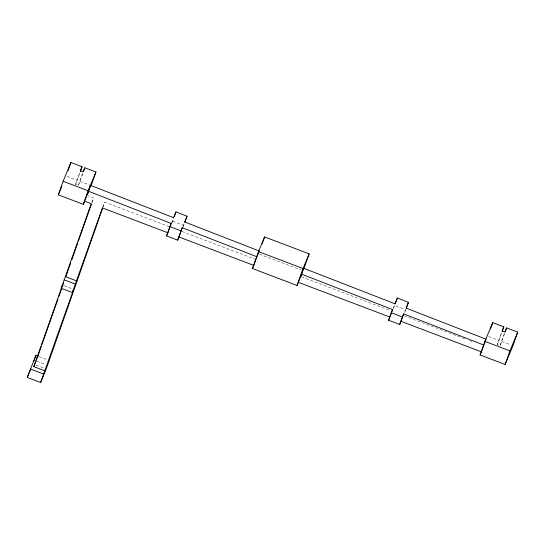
<?xml version="1.0" encoding="UTF-8"?>
<svg xmlns="http://www.w3.org/2000/svg" width="545" height="545" viewBox="0 0 545 545"><rect width="100%" height="100%" fill="white"/><g stroke="black" fill="none" stroke-linecap="round" stroke-linejoin="round"><path stroke-width="0.41" stroke-dasharray="2.73 2.04" d="M82.847 173.364L78.323 185.45L75.557 184.401L79.781 172.418M75.557 184.401L80.081 172.315M78.323 185.45L82.826 172.67M91.935 202.74L93.631 197.924L87.793 195.709M103.073 206.971L104.769 202.154L170.265 227.013M171.634 223.116L173.562 217.659M172.056 222.701L173.48 218.92M404.485 312.558L405.534 309.574M504.643 333.486L500.119 345.578L497.36 344.529L501.584 332.545M497.36 344.529L501.884 332.443M500.119 345.578L504.908 331.994M182.963 226.584L184.101 223.511M183.066 226.877L184.51 223.137M393.299 308.266L394.955 303.769M91.839 202.243L93.631 197.924M102.671 207.189L104.769 202.154M393.388 308.388L394.587 305.513L405.827 309.778L404.628 312.66M66.926 176.376L77.267 180.3M80.026 181.349L91.165 185.579M488.722 336.503L499.063 340.427M501.829 341.477L510.576 344.801M172.656 221.263L183.665 225.439M259.413 254.195L300.779 269.898M182.057 231.496L254.644 259.052M301.562 276.86L390.602 310.664M404.227 315.834L461.54 337.593M462.337 337.893L465.519 339.106M469.497 340.618L471.888 341.524M64.099 285.757L72.056 288.782M39.008 356.628L47.66 359.911M36.971 361.178L45.726 364.503M36.018 365.116L44.663 368.4"/><path stroke-width="0.82" d="M184.796 222.367L187.058 216.222L175.953 211.903L173.562 217.659L90.599 185.395L83.351 204.341L58.322 194.838L63.104 181.26L70.918 162.492L82.057 166.722L80.367 171.512M68.098 170.483L70.918 162.492M83.405 171.764L84.816 167.771L95.954 171.995L91.165 185.579M83.351 204.341L88.14 190.764L95.954 171.995M87.336 194.66L90.599 185.395M102.787 207.774L46.236 368.992L40.616 382.508L27.25 377.433L35.868 355.435L38.225 356.328M33.688 361.607L35.868 355.435M40.616 382.508L73.65 289.381L72.335 292.542L61.197 288.312L91.24 203.68L84.666 201.187M44.922 370.859L33.783 366.635L62.512 285.158L61.197 288.312M36.461 360.075L41.277 346.429M41.842 344.822L57.974 299.069M58.819 296.664L61.367 289.436M62.219 287.031L63.636 283.012M65.897 276.594L70.707 262.949M71.838 259.733L77.785 242.879M78.351 241.272L91.369 204.348M72.335 292.542L102.371 207.904L167.867 232.77L171.164 223.416L88.208 191.145M406.352 308.293L408.457 302.332L397.353 298.013L394.955 303.769L303.688 268.269L297.059 285.471L252.512 268.562L256.879 256.75L182.268 227.728L177.69 240.154L166.552 235.93L171.164 223.416M174.305 216.583L175.953 211.903M177.69 240.154L182.268 227.728M252.512 268.562L258.493 251.606L264.597 236.939L309.144 253.847L303.708 269.264M262.152 243.874L264.597 236.939M297.059 285.471L303.04 268.515L309.144 253.847M303.688 268.269L300.765 276.56L301.664 274.401M481.678 351.096L483.81 345.06L403.654 313.866L399.71 324.466L388.578 320.235L392.55 309.54L301.296 274.026M390.159 316.325L392.55 309.54M399.71 324.466L403.654 313.866M503.853 326.85L502.143 330.951L504.908 331.994L506.612 327.899L517.75 332.123L512.961 345.707L505.154 364.469L480.118 354.965L484.907 341.388L492.714 322.62L503.853 326.85L502.163 331.639M490.466 329.01L492.714 322.62M505.208 331.891L506.612 327.899M505.154 364.469L509.936 350.891L517.75 332.123M395.139 304.015L397.353 298.013M58.322 194.838L61.898 186.24M82.057 166.722L80.347 170.823L83.112 171.873L84.816 167.771M87.691 193.918L88.637 191.642M27.25 377.433L30.377 369.926M33.783 366.635L36.181 360.879M166.552 235.93L167.867 232.77M187.058 216.222L184.666 221.978L259.277 250.993L256.879 256.75M408.457 302.332L406.059 308.089L486.222 339.262M483.81 345.06L485.922 339.991M480.118 354.965L481.412 351.845L401.031 321.312M388.578 320.235L389.893 317.081L298.374 282.317M258.493 251.606L303.04 268.515M63.104 181.26L88.14 190.764M484.907 341.388L509.936 350.891M179.005 237L253.827 265.401M65.502 276.669L76.641 280.9M64.187 279.83L75.326 284.054M30.241 368.945L43.607 374.02M169.849 226.57L180.954 230.889M391.235 312.701L402.339 317.02"/></g></svg>
